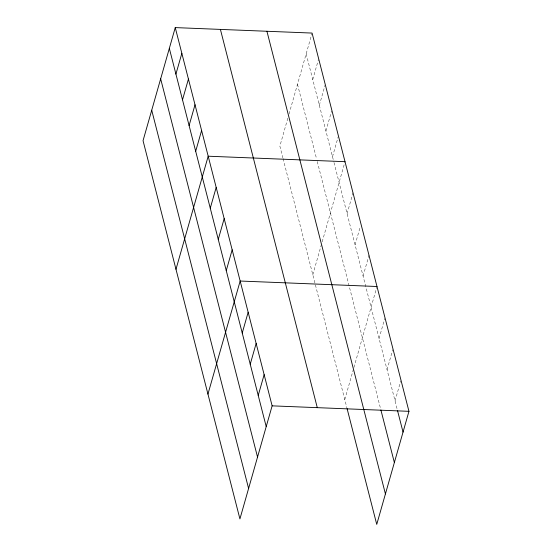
<?xml version="1.0" encoding="UTF-8"?>
<svg xmlns="http://www.w3.org/2000/svg" width="552" height="552" viewBox="0 0 552 552"><rect width="100%" height="100%" fill="white"/><g stroke="black" fill="none" stroke-linecap="round" stroke-linejoin="round"><path stroke-width="0.41" stroke-dasharray="2.76 2.07" d="M287.84 118.156L279.871 146.149L282.845 157.762M289.02 114.036L311.852 33.872M312.749 79.564L318.442 59.595M319.339 105.287L325.024 85.312M325.928 131.01L331.614 111.035M332.511 156.727L338.203 136.758M312.805 274.751L321.25 245.116M322.189 241.817L344.793 162.474M347.091 213.658L353.011 192.883M355.088 244.86L360.09 227.286M363.078 276.069L368.998 255.293M344.779 399.579L353.218 369.937M353.922 367.466L376.761 287.302M379.065 338.479L384.751 318.504M387.055 369.688L392.741 349.713M395.046 400.89L400.738 380.921M306.16 53.848L333.787 161.708M334.001 162.536L397.357 409.929M297.487 84.304L316.613 158.976M317.248 161.467L380.694 409.177M283.059 158.59L346.884 407.79"/><path stroke-width="0.83" d="M175.253 27.6L143.044 140.677L239.92 518.928L272.129 405.851L175.253 27.6L312.08 33.072L408.956 411.323L376.747 524.4L347.091 408.611M175.922 74.092L181.843 53.323M182.512 99.815L188.432 79.039M189.101 125.539L195.015 104.763M195.684 151.262L201.604 130.486M175.984 269.279L208.194 156.209L345.021 161.681M210.264 208.187L216.184 187.411M218.261 239.389L224.174 218.62M226.251 270.597L232.171 249.821M207.952 394.107L240.161 281.03L376.988 286.502M242.238 333.008L248.152 312.239M250.228 364.216L256.149 343.441M258.219 395.418L264.139 374.649M272.129 405.851L408.956 411.323M397.571 410.75L403.036 432.099M380.901 409.998L394.363 462.555M266.926 31.264L385.42 493.943M220.407 29.408L317.283 407.659M169.333 48.376L266.216 426.627M160.66 78.832L257.536 457.084M151.717 110.214L248.593 488.472"/></g></svg>
